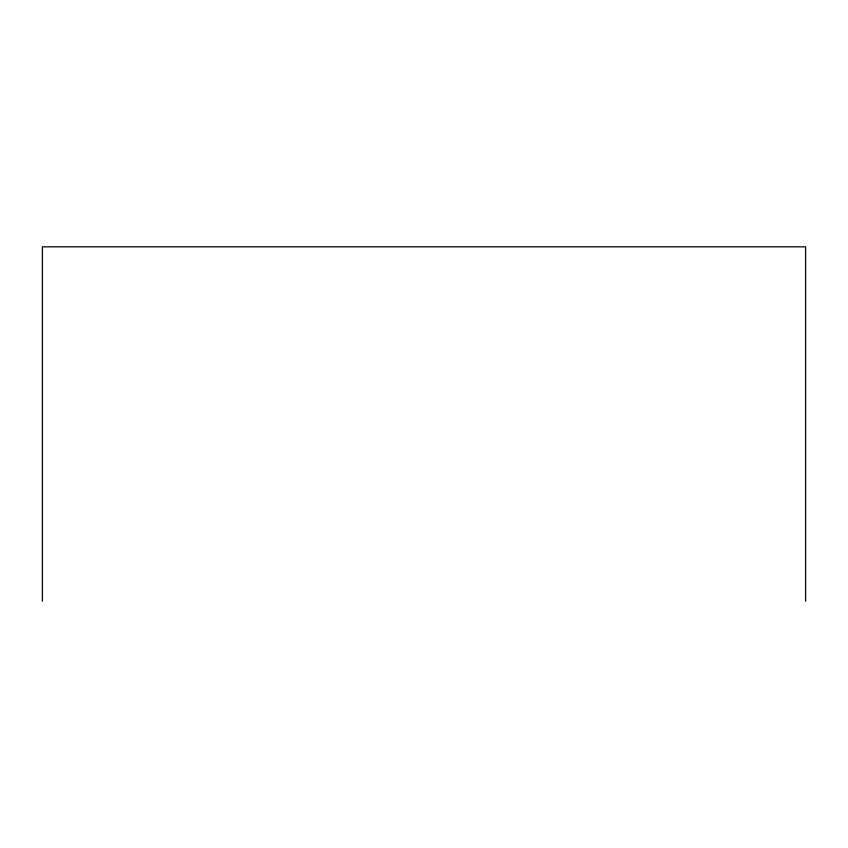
<?xml version="1.0" encoding="UTF-8"?>
<svg xmlns="http://www.w3.org/2000/svg" width="848" height="848" viewBox="0 0 848 848"><rect width="100%" height="100%" fill="white"/><g stroke="black" fill="none" stroke-linecap="round" stroke-linejoin="round"><path stroke-width="1.27" d="M805.6 601.179L805.6 246.821L42.4 246.821L42.4 601.179"/></g></svg>
